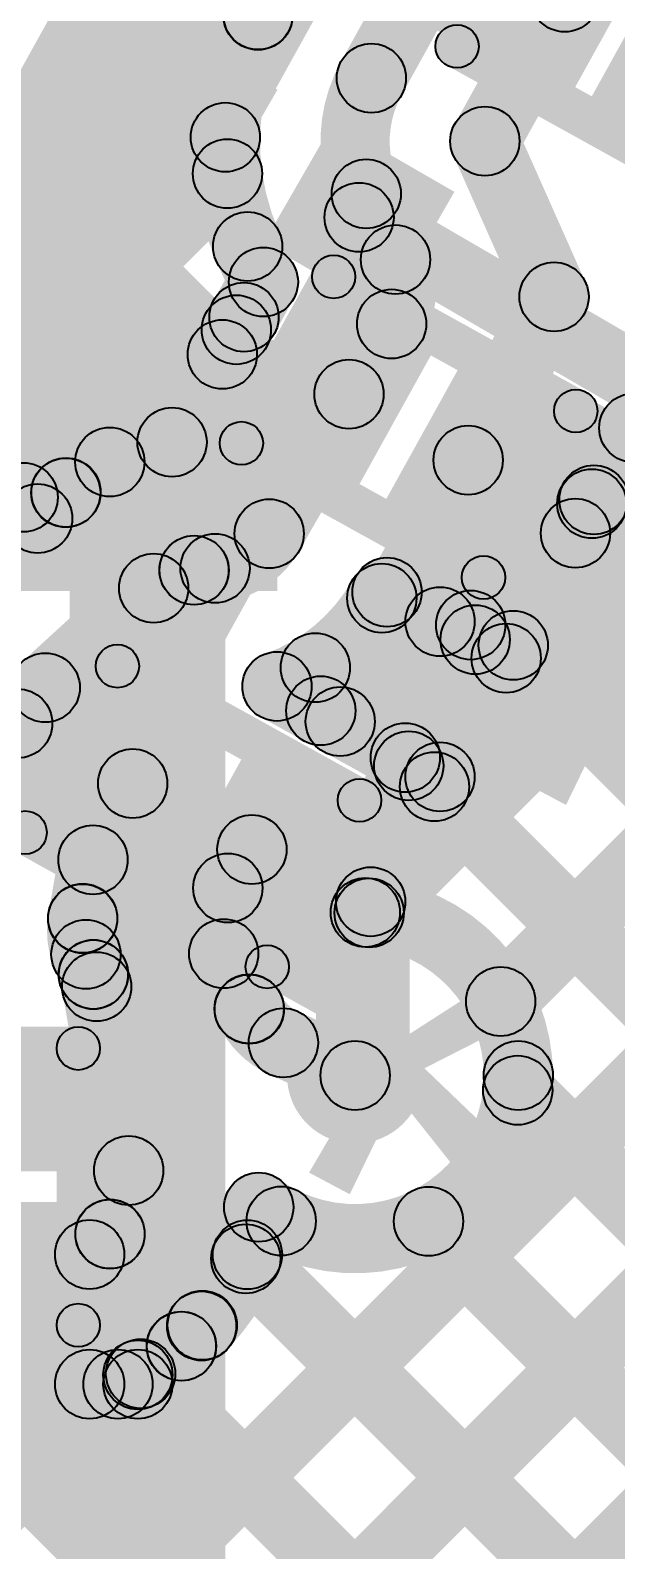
# Model space of a CAD drawing. Header units: millimetres. Extents: x 2.72 to 4.82, y 2.46 to 3.29.
# Drawn here: x 4.4555 to 4.5231, y 2.5882 to 2.7638 of the extents above; entities that cross this region are included whole.
import ezdxf

# ---------------------------------------------------------------- set-up
doc = ezdxf.new("R2010")
doc.units = ezdxf.units.MM
doc.header["$MEASUREMENT"] = 0
for name, color, linetype in [('BottomLayer', 5, 'Continuous'), ('BottomPaste', 16, 'Continuous'), ('BottomSolder', 6, 'Continuous'), ('TopLayer', 1, 'Continuous'), ('TopOverlay', 2, 'Continuous'), ('TopPaste', 8, 'Continuous'), ('TopSolder', 216, 'Continuous'), ('ViaHoleLayer', 16, 'Continuous')]:
    doc.layers.add(name, color=color, linetype=linetype)

# ---------------------------------------------------------------- blocks, each defined once
blk = doc.blocks.new('CAP_0201_B_5')
at = {"layer": 'BottomLayer'}
for points in [[(-0.01772, 0.00591), (-0.00591, 0.00591), (-0.00591, -0.00591), (-0.01772, -0.00591)], [(0.00591, 0.00591), (0.01772, 0.00591), (0.01772, -0.00591), (0.00591, -0.00591)]]:
    blk.add_hatch(color=5, dxfattribs=at).paths.add_polyline_path(points)
at = {"layer": 'BottomPaste'}
for points in [[(-0.01772, 0.00591), (-0.00591, 0.00591), (-0.00591, -0.00591), (-0.01772, -0.00591)], [(0.00591, 0.00591), (0.01772, 0.00591), (0.01772, -0.00591), (0.00591, -0.00591)]]:
    blk.add_hatch(color=16, dxfattribs=at).paths.add_polyline_path(points)
at = {"layer": 'BottomSolder'}
for points in [[(-0.01988, 0.00807), (-0.00374, 0.00807), (-0.00374, -0.00807), (-0.01988, -0.00807)], [(0.00374, 0.00807), (0.01988, 0.00807), (0.01988, -0.00807), (0.00374, -0.00807)]]:
    blk.add_hatch(color=6, dxfattribs=at).paths.add_polyline_path(points)
blk = doc.blocks.new('CAP_0201_B_6')
at = {"layer": 'BottomLayer'}
for points in [[(-0.01772, 0.00591), (-0.00591, 0.00591), (-0.00591, -0.00591), (-0.01772, -0.00591)], [(0.00591, 0.00591), (0.01772, 0.00591), (0.01772, -0.00591), (0.00591, -0.00591)]]:
    blk.add_hatch(color=5, dxfattribs=at).paths.add_polyline_path(points)
at = {"layer": 'BottomPaste'}
for points in [[(-0.01772, 0.00591), (-0.00591, 0.00591), (-0.00591, -0.00591), (-0.01772, -0.00591)], [(0.00591, 0.00591), (0.01772, 0.00591), (0.01772, -0.00591), (0.00591, -0.00591)]]:
    blk.add_hatch(color=16, dxfattribs=at).paths.add_polyline_path(points)
at = {"layer": 'BottomSolder'}
for points in [[(-0.01988, 0.00807), (-0.00374, 0.00807), (-0.00374, -0.00807), (-0.01988, -0.00807)], [(0.00374, 0.00807), (0.01988, 0.00807), (0.01988, -0.00807), (0.00374, -0.00807)]]:
    blk.add_hatch(color=6, dxfattribs=at).paths.add_polyline_path(points)
blk = doc.blocks.new('R__0402_B_41')
at = {"layer": 'BottomLayer'}
for points in [[(-0.0095, 0.0125), (-0.0095, -0.0125), (-0.0275, -0.0125), (-0.0275, 0.0125)], [(0.0275, 0.0125), (0.0275, -0.0125), (0.0095, -0.0125), (0.0095, 0.0125)]]:
    blk.add_hatch(color=5, dxfattribs=at).paths.add_polyline_path(points)
at = {"layer": 'BottomPaste'}
for points in [[(-0.0095, 0.0125), (-0.0095, -0.0125), (-0.0275, -0.0125), (-0.0275, 0.0125)], [(0.0275, 0.0125), (0.0275, -0.0125), (0.0095, -0.0125), (0.0095, 0.0125)]]:
    blk.add_hatch(color=16, dxfattribs=at).paths.add_polyline_path(points)
at = {"layer": 'BottomSolder'}
for points in [[(-0.0055, 0.0165), (-0.0055, -0.0165), (-0.0315, -0.0165), (-0.0315, 0.0165)], [(0.0315, 0.0165), (0.0315, -0.0165), (0.0055, -0.0165), (0.0055, 0.0165)]]:
    blk.add_hatch(color=6, dxfattribs=at).paths.add_polyline_path(points)
blk = doc.blocks.new('R__0402_B_42')
at = {"layer": 'BottomLayer'}
for points in [[(-0.0095, 0.0125), (-0.0095, -0.0125), (-0.0275, -0.0125), (-0.0275, 0.0125)], [(0.0275, 0.0125), (0.0275, -0.0125), (0.0095, -0.0125), (0.0095, 0.0125)]]:
    blk.add_hatch(color=5, dxfattribs=at).paths.add_polyline_path(points)
at = {"layer": 'BottomPaste'}
for points in [[(-0.0095, 0.0125), (-0.0095, -0.0125), (-0.0275, -0.0125), (-0.0275, 0.0125)], [(0.0275, 0.0125), (0.0275, -0.0125), (0.0095, -0.0125), (0.0095, 0.0125)]]:
    blk.add_hatch(color=16, dxfattribs=at).paths.add_polyline_path(points)
at = {"layer": 'BottomSolder'}
for points in [[(-0.0055, 0.0165), (-0.0055, -0.0165), (-0.0315, -0.0165), (-0.0315, 0.0165)], [(0.0315, 0.0165), (0.0315, -0.0165), (0.0055, -0.0165), (0.0055, 0.0165)]]:
    blk.add_hatch(color=6, dxfattribs=at).paths.add_polyline_path(points)
blk = doc.blocks.new('LED_0201_81')
at = {"layer": 'TopLayer'}
for points in [[(-0.01181, 0.00689), (-0.00394, 0.00689), (-0.00394, -0.00689), (-0.01181, -0.00689)], [(0.00394, 0.00689), (0.01181, 0.00689), (0.01181, -0.00689), (0.00394, -0.00689)]]:
    blk.add_hatch(color=1, dxfattribs=at).paths.add_polyline_path(points)
at = {"layer": 'TopOverlay'}
h = blk.add_hatch(color=2, dxfattribs=at)
edge = h.paths.add_edge_path()
edge.add_arc((-0.016, 0.011), 0.0025, 0, 360)
h = blk.add_hatch(color=2, dxfattribs=at)
edge = h.paths.add_edge_path()
edge.add_arc((-0.016, 0.011), 0.0025, 0, 360)
for points in [[(-0.016, 0.0085), (-0.016, 0.0135), (0.016, 0.0135), (0.016, 0.0085)], [(0.016, -0.013), (0.029, -0.013), (0.029, 0.013), (0.016, 0.013)], [(-0.0135, -0.011), (-0.0185, -0.011), (-0.0185, 0.011), (-0.0135, 0.011)], [(0.013, -0.011), (0.017, -0.011), (0.017, 0.011), (0.013, 0.011)], [(-0.016, -0.0135), (-0.016, -0.0085), (0.016, -0.0085), (0.016, -0.0135)]]:
    blk.add_hatch(color=2, dxfattribs=at).paths.add_polyline_path(points)
h = blk.add_hatch(color=2, dxfattribs=at)
edge = h.paths.add_edge_path()
edge.add_arc((0.016, 0.011), 0.0025, 0, 360)
h = blk.add_hatch(color=2, dxfattribs=at)
edge = h.paths.add_edge_path()
edge.add_arc((-0.016, -0.011), 0.0025, 0, 360)
h = blk.add_hatch(color=2, dxfattribs=at)
edge = h.paths.add_edge_path()
edge.add_arc((-0.016, -0.011), 0.0025, 0, 360)
h = blk.add_hatch(color=2, dxfattribs=at)
edge = h.paths.add_edge_path()
edge.add_arc((0.016, -0.011), 0.0025, 0, 360)
at = {"layer": 'TopPaste'}
for points in [[(-0.01181, 0.00689), (-0.00394, 0.00689), (-0.00394, -0.00689), (-0.01181, -0.00689)], [(0.00394, 0.00689), (0.01181, 0.00689), (0.01181, -0.00689), (0.00394, -0.00689)]]:
    blk.add_hatch(color=8, dxfattribs=at).paths.add_polyline_path(points)
at = {"layer": 'TopSolder'}
for points in [[(-0.01398, 0.00906), (-0.00177, 0.00906), (-0.00177, -0.00906), (-0.01398, -0.00906)], [(0.00177, 0.00906), (0.01398, 0.00906), (0.01398, -0.00906), (0.00177, -0.00906)]]:
    blk.add_hatch(color=216, dxfattribs=at).paths.add_polyline_path(points)
at = {"layer": 'TopOverlay'}
for centre in [(-0.016, 0.011), (-0.016, 0.011), (0.016, 0.011), (-0.016, -0.011), (-0.016, -0.011), (0.016, -0.011)]:
    blk.add_circle(centre, 0.0025, dxfattribs=at)
blk = doc.blocks.new('LED_0201_82')
at = {"layer": 'TopLayer'}
for points in [[(-0.01181, 0.00689), (-0.00394, 0.00689), (-0.00394, -0.00689), (-0.01181, -0.00689)], [(0.00394, 0.00689), (0.01181, 0.00689), (0.01181, -0.00689), (0.00394, -0.00689)]]:
    blk.add_hatch(color=1, dxfattribs=at).paths.add_polyline_path(points)
at = {"layer": 'TopOverlay'}
h = blk.add_hatch(color=2, dxfattribs=at)
edge = h.paths.add_edge_path()
edge.add_arc((-0.016, 0.011), 0.0025, 0, 360)
h = blk.add_hatch(color=2, dxfattribs=at)
edge = h.paths.add_edge_path()
edge.add_arc((-0.016, 0.011), 0.0025, 0, 360)
for points in [[(-0.016, 0.0085), (-0.016, 0.0135), (0.016, 0.0135), (0.016, 0.0085)], [(0.016, -0.013), (0.029, -0.013), (0.029, 0.013), (0.016, 0.013)], [(-0.0135, -0.011), (-0.0185, -0.011), (-0.0185, 0.011), (-0.0135, 0.011)], [(0.013, -0.011), (0.017, -0.011), (0.017, 0.011), (0.013, 0.011)], [(-0.016, -0.0135), (-0.016, -0.0085), (0.016, -0.0085), (0.016, -0.0135)]]:
    blk.add_hatch(color=2, dxfattribs=at).paths.add_polyline_path(points)
h = blk.add_hatch(color=2, dxfattribs=at)
edge = h.paths.add_edge_path()
edge.add_arc((0.016, 0.011), 0.0025, 0, 360)
h = blk.add_hatch(color=2, dxfattribs=at)
edge = h.paths.add_edge_path()
edge.add_arc((-0.016, -0.011), 0.0025, 0, 360)
h = blk.add_hatch(color=2, dxfattribs=at)
edge = h.paths.add_edge_path()
edge.add_arc((-0.016, -0.011), 0.0025, 0, 360)
h = blk.add_hatch(color=2, dxfattribs=at)
edge = h.paths.add_edge_path()
edge.add_arc((0.016, -0.011), 0.0025, 0, 360)
at = {"layer": 'TopPaste'}
for points in [[(-0.01181, 0.00689), (-0.00394, 0.00689), (-0.00394, -0.00689), (-0.01181, -0.00689)], [(0.00394, 0.00689), (0.01181, 0.00689), (0.01181, -0.00689), (0.00394, -0.00689)]]:
    blk.add_hatch(color=8, dxfattribs=at).paths.add_polyline_path(points)
at = {"layer": 'TopSolder'}
for points in [[(-0.01398, 0.00906), (-0.00177, 0.00906), (-0.00177, -0.00906), (-0.01398, -0.00906)], [(0.00177, 0.00906), (0.01398, 0.00906), (0.01398, -0.00906), (0.00177, -0.00906)]]:
    blk.add_hatch(color=216, dxfattribs=at).paths.add_polyline_path(points)
at = {"layer": 'TopOverlay'}
for centre in [(-0.016, 0.011), (-0.016, 0.011), (0.016, 0.011), (-0.016, -0.011), (-0.016, -0.011), (0.016, -0.011)]:
    blk.add_circle(centre, 0.0025, dxfattribs=at)
blk = doc.blocks.new('LED_0201_83')
at = {"layer": 'TopLayer'}
for points in [[(-0.01181, 0.00689), (-0.00394, 0.00689), (-0.00394, -0.00689), (-0.01181, -0.00689)], [(0.00394, 0.00689), (0.01181, 0.00689), (0.01181, -0.00689), (0.00394, -0.00689)]]:
    blk.add_hatch(color=1, dxfattribs=at).paths.add_polyline_path(points)
at = {"layer": 'TopOverlay'}
h = blk.add_hatch(color=2, dxfattribs=at)
edge = h.paths.add_edge_path()
edge.add_arc((-0.016, 0.011), 0.0025, 0, 360)
h = blk.add_hatch(color=2, dxfattribs=at)
edge = h.paths.add_edge_path()
edge.add_arc((-0.016, 0.011), 0.0025, 0, 360)
for points in [[(-0.016, 0.0085), (-0.016, 0.0135), (0.016, 0.0135), (0.016, 0.0085)], [(0.016, -0.013), (0.029, -0.013), (0.029, 0.013), (0.016, 0.013)], [(-0.0135, -0.011), (-0.0185, -0.011), (-0.0185, 0.011), (-0.0135, 0.011)], [(0.013, -0.011), (0.017, -0.011), (0.017, 0.011), (0.013, 0.011)], [(-0.016, -0.0135), (-0.016, -0.0085), (0.016, -0.0085), (0.016, -0.0135)]]:
    blk.add_hatch(color=2, dxfattribs=at).paths.add_polyline_path(points)
h = blk.add_hatch(color=2, dxfattribs=at)
edge = h.paths.add_edge_path()
edge.add_arc((0.016, 0.011), 0.0025, 0, 360)
h = blk.add_hatch(color=2, dxfattribs=at)
edge = h.paths.add_edge_path()
edge.add_arc((-0.016, -0.011), 0.0025, 0, 360)
h = blk.add_hatch(color=2, dxfattribs=at)
edge = h.paths.add_edge_path()
edge.add_arc((-0.016, -0.011), 0.0025, 0, 360)
h = blk.add_hatch(color=2, dxfattribs=at)
edge = h.paths.add_edge_path()
edge.add_arc((0.016, -0.011), 0.0025, 0, 360)
at = {"layer": 'TopPaste'}
for points in [[(-0.01181, 0.00689), (-0.00394, 0.00689), (-0.00394, -0.00689), (-0.01181, -0.00689)], [(0.00394, 0.00689), (0.01181, 0.00689), (0.01181, -0.00689), (0.00394, -0.00689)]]:
    blk.add_hatch(color=8, dxfattribs=at).paths.add_polyline_path(points)
at = {"layer": 'TopSolder'}
for points in [[(-0.01398, 0.00906), (-0.00177, 0.00906), (-0.00177, -0.00906), (-0.01398, -0.00906)], [(0.00177, 0.00906), (0.01398, 0.00906), (0.01398, -0.00906), (0.00177, -0.00906)]]:
    blk.add_hatch(color=216, dxfattribs=at).paths.add_polyline_path(points)
at = {"layer": 'TopOverlay'}
for centre in [(-0.016, 0.011), (-0.016, 0.011), (0.016, 0.011), (-0.016, -0.011), (-0.016, -0.011), (0.016, -0.011)]:
    blk.add_circle(centre, 0.0025, dxfattribs=at)
blk = doc.blocks.new('LED_0201_84')
at = {"layer": 'TopLayer'}
for points in [[(-0.01181, 0.00689), (-0.00394, 0.00689), (-0.00394, -0.00689), (-0.01181, -0.00689)], [(0.00394, 0.00689), (0.01181, 0.00689), (0.01181, -0.00689), (0.00394, -0.00689)]]:
    blk.add_hatch(color=1, dxfattribs=at).paths.add_polyline_path(points)
at = {"layer": 'TopOverlay'}
h = blk.add_hatch(color=2, dxfattribs=at)
edge = h.paths.add_edge_path()
edge.add_arc((-0.016, 0.011), 0.0025, 0, 360)
h = blk.add_hatch(color=2, dxfattribs=at)
edge = h.paths.add_edge_path()
edge.add_arc((-0.016, 0.011), 0.0025, 0, 360)
for points in [[(0.016, 0.0135), (0.016, 0.0085), (-0.016, 0.0085), (-0.016, 0.0135)], [(0.016, -0.013), (0.029, -0.013), (0.029, 0.013), (0.016, 0.013)], [(-0.0135, -0.011), (-0.0185, -0.011), (-0.0185, 0.011), (-0.0135, 0.011)], [(0.013, -0.011), (0.017, -0.011), (0.017, 0.011), (0.013, 0.011)], [(0.016, -0.0085), (0.016, -0.0135), (-0.016, -0.0135), (-0.016, -0.0085)]]:
    blk.add_hatch(color=2, dxfattribs=at).paths.add_polyline_path(points)
h = blk.add_hatch(color=2, dxfattribs=at)
edge = h.paths.add_edge_path()
edge.add_arc((0.016, 0.011), 0.0025, 0, 360)
h = blk.add_hatch(color=2, dxfattribs=at)
edge = h.paths.add_edge_path()
edge.add_arc((-0.016, -0.011), 0.0025, 0, 360)
h = blk.add_hatch(color=2, dxfattribs=at)
edge = h.paths.add_edge_path()
edge.add_arc((-0.016, -0.011), 0.0025, 0, 360)
h = blk.add_hatch(color=2, dxfattribs=at)
edge = h.paths.add_edge_path()
edge.add_arc((0.016, -0.011), 0.0025, 0, 360)
at = {"layer": 'TopPaste'}
for points in [[(-0.01181, 0.00689), (-0.00394, 0.00689), (-0.00394, -0.00689), (-0.01181, -0.00689)], [(0.00394, 0.00689), (0.01181, 0.00689), (0.01181, -0.00689), (0.00394, -0.00689)]]:
    blk.add_hatch(color=8, dxfattribs=at).paths.add_polyline_path(points)
at = {"layer": 'TopSolder'}
for points in [[(-0.01398, 0.00906), (-0.00177, 0.00906), (-0.00177, -0.00906), (-0.01398, -0.00906)], [(0.00177, 0.00906), (0.01398, 0.00906), (0.01398, -0.00906), (0.00177, -0.00906)]]:
    blk.add_hatch(color=216, dxfattribs=at).paths.add_polyline_path(points)
at = {"layer": 'TopOverlay'}
for centre in [(-0.016, 0.011), (-0.016, 0.011), (0.016, 0.011), (-0.016, -0.011), (-0.016, -0.011), (0.016, -0.011)]:
    blk.add_circle(centre, 0.0025, dxfattribs=at)

msp = doc.modelspace()

# ---------------------------------------------------------------- hatches: boundary and pattern name
at = {"layer": 'BottomLayer'}
for points in [[(4.44375, 2.70521), (4.46723, 2.71823), (4.15566, 3.28032), (4.13217, 3.2673)], [(4.72565, 3.19332), (4.70217, 3.20634), (4.42816, 2.71201), (4.45164, 2.69899)], [(4.48382, 2.77414), (4.51357, 2.75765), (4.52872, 2.78497), (4.49896, 2.80146)], [(4.49145, 2.73873), (4.49547, 2.74565), (4.5384, 2.72069), (4.53438, 2.71377)], [(4.418, 2.69899), (4.484, 2.69899), (4.484, 2.728), (4.418, 2.728)], [(4.46, 2.465), (4.478, 2.465), (4.478, 2.705), (4.46, 2.705)], [(4.50254, 2.69388), (4.51018, 2.69625), (4.5107, 2.69457), (4.50306, 2.6922)], [(4.50273, 2.67693), (4.49566, 2.68065), (4.50334, 2.69525), (4.51042, 2.69152)], [(4.48967, 2.64078), (4.49633, 2.64522), (4.49633, 2.64522), (4.48967, 2.64078)]]:
    msp.add_hatch(color=5, dxfattribs=at).paths.add_polyline_path(points)
h = msp.add_hatch(color=5, dxfattribs=at)
edge = h.paths.add_edge_path()
edge.add_arc((4.49346, 2.74219), 0.004, 0, 360)
h = msp.add_hatch(color=5, dxfattribs=at)
edge = h.paths.add_edge_path()
edge.add_arc((4.50636, 2.69506), 0.004, 0, 360)
h = msp.add_hatch(color=5, dxfattribs=at)
edge = h.paths.add_edge_path()
edge.add_arc((4.50688, 2.69338), 0.004, 0, 360)
h = msp.add_hatch(color=5, dxfattribs=at)
edge = h.paths.add_edge_path()
edge.add_arc((4.50688, 2.69338), 0.004, 0, 360)
h = msp.add_hatch(color=5, dxfattribs=at)
edge = h.paths.add_edge_path()
edge.add_arc((4.4992, 2.67879), 0.004, 0, 360)
h = msp.add_hatch(color=5, dxfattribs=at)
edge = h.paths.add_edge_path()
edge.add_arc((4.4992, 2.67879), 0.004, 0, 360)
h = msp.add_hatch(color=5, dxfattribs=at)
edge = h.paths.add_edge_path()
edge.add_arc((4.493, 2.643), 0.00787, 0, 360)
h = msp.add_hatch(color=5, dxfattribs=at)
edge = h.paths.add_edge_path()
edge.add_arc((4.493, 2.643), 0.004, 0, 360)
h = msp.add_hatch(color=5, dxfattribs=at)
edge = h.paths.add_edge_path()
edge.add_arc((4.493, 2.643), 0.004, 0, 360)
h = msp.add_hatch(color=5, dxfattribs=at)
edge = h.paths.add_edge_path()
edge.add_arc((4.493, 2.643), 0.004, 0, 360)
at = {"layer": 'TopLayer'}
for points in [[(4.49745, 2.65898), (4.49179, 2.66463), (4.7153, 2.88814), (4.72096, 2.88249)], [(4.35999, 2.86381), (4.36565, 2.86946), (4.48083, 2.75428), (4.47517, 2.74862)], [(4.51265, 2.64872), (4.507, 2.65438), (4.71527, 2.86265), (4.72093, 2.857)], [(4.44814, 2.55876), (4.44249, 2.56442), (4.71524, 2.83716), (4.72089, 2.83151)], [(4.375, 2.82334), (4.38066, 2.829), (4.48047, 2.72918), (4.47482, 2.72353)], [(4.43037, 2.71917), (4.42471, 2.72483), (4.52875, 2.82887), (4.53441, 2.82321)], [(4.47359, 2.55875), (4.46793, 2.5644), (4.7152, 2.81167), (4.72086, 2.80602)], [(4.49903, 2.55874), (4.49338, 2.56439), (4.71517, 2.78619), (4.72083, 2.78053)], [(4.48528, 2.76364), (4.47828, 2.76752), (4.48748, 2.7841), (4.49447, 2.78022)], [(4.49838, 2.75634), (4.49138, 2.76022), (4.50061, 2.77685), (4.50761, 2.77297)], [(4.5115, 2.74906), (4.5045, 2.75294), (4.51373, 2.76957), (4.52072, 2.76569)], [(4.41812, 2.75477), (4.42378, 2.76043), (4.46747, 2.71673), (4.46181, 2.71108)], [(4.50434, 2.74938), (4.51166, 2.75262), (4.51966, 2.73462), (4.51234, 2.73138)], [(4.45, 2.71335), (4.44434, 2.719), (4.47541, 2.75007), (4.48106, 2.74441)], [(4.49064, 2.74328), (4.49795, 2.74653), (4.50133, 2.73893), (4.49402, 2.73568)], [(4.47693, 2.73719), (4.48424, 2.74044), (4.48606, 2.73635), (4.47875, 2.7331)], [(4.48365, 2.72872), (4.47665, 2.7326), (4.47891, 2.73666), (4.4859, 2.73278)], [(4.50961, 2.71226), (4.50253, 2.71598), (4.51246, 2.73486), (4.51954, 2.73114)], [(4.47531, 2.71421), (4.46837, 2.71818), (4.4758, 2.73118), (4.48274, 2.72721)], [(4.49571, 2.71968), (4.48887, 2.72383), (4.4938, 2.73194), (4.50064, 2.7278)], [(4.48654, 2.70363), (4.4796, 2.7076), (4.48882, 2.72374), (4.49577, 2.71977)], [(4.52411, 2.70761), (4.51711, 2.71148), (4.52431, 2.72446), (4.5313, 2.72059)], [(4.52804, 2.71502), (4.52239, 2.72068), (4.52668, 2.72497), (4.53234, 2.71932)], [(4.459, 2.70443), (4.45359, 2.71032), (4.45684, 2.71331), (4.46225, 2.70741)], [(4.51754, 2.70626), (4.5232, 2.71192), (4.66926, 2.56586), (4.6636, 2.5602)], [(4.51396, 2.68929), (4.50696, 2.69317), (4.51497, 2.70762), (4.52196, 2.70374)], [(4.47478, 2.69742), (4.47398, 2.70538), (4.474, 2.70538), (4.47479, 2.69742)], [(4.47476, 2.69742), (4.47403, 2.70538), (4.47645, 2.7056), (4.47717, 2.69764)], [(4.45988, 2.68488), (4.45447, 2.69078), (4.46701, 2.70227), (4.47241, 2.69638)], [(4.49475, 2.69537), (4.49862, 2.70236), (4.5124, 2.69473), (4.50852, 2.68773)], [(4.49411, 2.68109), (4.48845, 2.68674), (4.5, 2.69829), (4.50565, 2.69263)], [(4.50845, 2.68989), (4.51411, 2.69555), (4.64533, 2.56433), (4.63967, 2.55867)], [(4.48557, 2.68731), (4.49123, 2.69297), (4.50163, 2.68257), (4.49597, 2.67692)], [(4.48203, 2.68447), (4.4859, 2.69147), (4.49097, 2.68866), (4.48709, 2.68166)], [(4.48203, 2.68447), (4.4859, 2.69147), (4.49097, 2.68866), (4.48709, 2.68166)], [(4.48709, 2.68166), (4.49097, 2.68866), (4.50474, 2.68102), (4.50087, 2.67403)], [(4.45418, 2.67539), (4.44709, 2.67909), (4.45044, 2.68553), (4.45754, 2.68184)], [(4.49597, 2.67692), (4.50163, 2.68257), (4.505, 2.6792), (4.49934, 2.67355)], [(4.46624, 2.66608), (4.45915, 2.66978), (4.46375, 2.6786), (4.47084, 2.67491)], [(4.4983, 2.66114), (4.4913, 2.66502), (4.49931, 2.67946), (4.5063, 2.67559)], [(4.49934, 2.67355), (4.505, 2.6792), (4.61986, 2.56434), (4.6142, 2.55868)], [(4.48168, 2.66255), (4.47489, 2.66678), (4.47767, 2.67124), (4.48446, 2.667)], [(4.46545, 2.66047), (4.45757, 2.66185), (4.45876, 2.66862), (4.46664, 2.66724)], [(4.46544, 2.66044), (4.45756, 2.66182), (4.45757, 2.66185), (4.46545, 2.66046)], [(4.47418, 2.6554), (4.48144, 2.65875), (4.48439, 2.65238), (4.47712, 2.64902)], [(4.45813, 2.65562), (4.46563, 2.65839), (4.46649, 2.65607), (4.45899, 2.65329)], [(4.45897, 2.65333), (4.46651, 2.65603), (4.46651, 2.65601), (4.45898, 2.65332)], [(4.45918, 2.65257), (4.46706, 2.65394), (4.47076, 2.6327), (4.46288, 2.63133)], [(4.47712, 2.64903), (4.48439, 2.65237), (4.48441, 2.65233), (4.47713, 2.649)], [(4.48305, 2.64313), (4.48636, 2.65041), (4.49466, 2.64664), (4.49134, 2.63936)], [(4.50897, 2.63846), (4.51463, 2.64412), (4.59439, 2.56435), (4.58874, 2.55869)], [(4.4629, 2.63123), (4.47074, 2.6328), (4.47074, 2.6328), (4.4629, 2.63123)], [(4.48338, 2.61945), (4.47772, 2.6251), (4.48162, 2.629), (4.48728, 2.62335)], [(4.49866, 2.62331), (4.50432, 2.62897), (4.56893, 2.56436), (4.56327, 2.55871)], [(4.46514, 2.61949), (4.45949, 2.62514), (4.46183, 2.62749), (4.46749, 2.62183)], [(4.4675, 2.62184), (4.46182, 2.62748), (4.46183, 2.62749), (4.46751, 2.62185)], [(4.45006, 2.61831), (4.45006, 2.62631), (4.46231, 2.62631), (4.46231, 2.61831)], [(4.47754, 2.61898), (4.4832, 2.62464), (4.54346, 2.56437), (4.5378, 2.55872)], [(4.47575, 2.60889), (4.4701, 2.61454), (4.47243, 2.61687), (4.47809, 2.61122)], [(4.46537, 2.60569), (4.47103, 2.61135), (4.51799, 2.56438), (4.51234, 2.55873)], [(4.4227, 2.55877), (4.41704, 2.56443), (4.46276, 2.61014), (4.46842, 2.60449)], [(4.44112, 2.60449), (4.44678, 2.61014), (4.49253, 2.5644), (4.48687, 2.55874)], [(4.45137, 2.60331), (4.45137, 2.61131), (4.46231, 2.61131), (4.46231, 2.60331)], [(4.45137, 2.60331), (4.45137, 2.61131), (4.46231, 2.61131), (4.46231, 2.60331)], [(4.46231, 2.60331), (4.46231, 2.61131), (4.46789, 2.61131), (4.46789, 2.60331)]]:
    msp.add_hatch(color=1, dxfattribs=at).paths.add_polyline_path(points)
h = msp.add_hatch(color=1, dxfattribs=at)
edge = h.paths.add_edge_path()
edge.add_arc((4.51723, 2.76763), 0.004, 0, 360)
h = msp.add_hatch(color=1, dxfattribs=at)
edge = h.paths.add_edge_path()
edge.add_arc((4.48177, 2.76555), 0.004, 0, 360)
h = msp.add_hatch(color=1, dxfattribs=at)
edge = h.paths.add_edge_path()
edge.add_arc((4.48178, 2.76558), 0.004, 0, 360)
h = msp.add_hatch(color=1, dxfattribs=at)
edge = h.paths.add_edge_path()
edge.add_arc((4.49488, 2.75828), 0.004, 0, 360)
h = msp.add_hatch(color=1, dxfattribs=at)
edge = h.paths.add_edge_path()
edge.add_arc((4.49488, 2.75828), 0.004, 0, 360)
h = msp.add_hatch(color=1, dxfattribs=at)
edge = h.paths.add_edge_path()
edge.add_arc((4.478, 2.75145), 0.004, 0, 360)
h = msp.add_hatch(color=1, dxfattribs=at)
edge = h.paths.add_edge_path()
edge.add_arc((4.508, 2.751), 0.004, 0, 360)
h = msp.add_hatch(color=1, dxfattribs=at)
edge = h.paths.add_edge_path()
edge.add_arc((4.508, 2.751), 0.004, 0, 360)
h = msp.add_hatch(color=1, dxfattribs=at)
edge = h.paths.add_edge_path()
edge.add_arc((4.47824, 2.74724), 0.004, 0, 360)
h = msp.add_hatch(color=1, dxfattribs=at)
edge = h.paths.add_edge_path()
edge.add_arc((4.49429, 2.74491), 0.004, 0, 360)
h = msp.add_hatch(color=1, dxfattribs=at)
edge = h.paths.add_edge_path()
edge.add_arc((4.49429, 2.74491), 0.004, 0, 360)
h = msp.add_hatch(color=1, dxfattribs=at)
edge = h.paths.add_edge_path()
edge.add_arc((4.48058, 2.73882), 0.004, 0, 360)
h = msp.add_hatch(color=1, dxfattribs=at)
edge = h.paths.add_edge_path()
edge.add_arc((4.48058, 2.73882), 0.004, 0, 360)
h = msp.add_hatch(color=1, dxfattribs=at)
edge = h.paths.add_edge_path()
edge.add_arc((4.49767, 2.73731), 0.004, 0, 360)
h = msp.add_hatch(color=1, dxfattribs=at)
edge = h.paths.add_edge_path()
edge.add_arc((4.49767, 2.73731), 0.004, 0, 360)
h = msp.add_hatch(color=1, dxfattribs=at)
edge = h.paths.add_edge_path()
edge.add_arc((4.4824, 2.73472), 0.004, 0, 360)
h = msp.add_hatch(color=1, dxfattribs=at)
edge = h.paths.add_edge_path()
edge.add_arc((4.4824, 2.73472), 0.004, 0, 360)
h = msp.add_hatch(color=1, dxfattribs=at)
edge = h.paths.add_edge_path()
edge.add_arc((4.516, 2.733), 0.004, 0, 360)
h = msp.add_hatch(color=1, dxfattribs=at)
edge = h.paths.add_edge_path()
edge.add_arc((4.516, 2.733), 0.004, 0, 360)
h = msp.add_hatch(color=1, dxfattribs=at)
edge = h.paths.add_edge_path()
edge.add_arc((4.48015, 2.73066), 0.004, 0, 360)
h = msp.add_hatch(color=1, dxfattribs=at)
edge = h.paths.add_edge_path()
edge.add_arc((4.47927, 2.7292), 0.004, 0, 360)
h = msp.add_hatch(color=1, dxfattribs=at)
edge = h.paths.add_edge_path()
edge.add_arc((4.49722, 2.72987), 0.004, 0, 360)
h = msp.add_hatch(color=1, dxfattribs=at)
edge = h.paths.add_edge_path()
edge.add_arc((4.49722, 2.72987), 0.004, 0, 360)
h = msp.add_hatch(color=1, dxfattribs=at)
edge = h.paths.add_edge_path()
edge.add_arc((4.47765, 2.72635), 0.004, 0, 360)
h = msp.add_hatch(color=1, dxfattribs=at)
edge = h.paths.add_edge_path()
edge.add_arc((4.49229, 2.72175), 0.004, 0, 360)
h = msp.add_hatch(color=1, dxfattribs=at)
edge = h.paths.add_edge_path()
edge.add_arc((4.49229, 2.72175), 0.004, 0, 360)
h = msp.add_hatch(color=1, dxfattribs=at)
edge = h.paths.add_edge_path()
edge.add_arc((4.52522, 2.71785), 0.004, 0, 360)
h = msp.add_hatch(color=1, dxfattribs=at)
edge = h.paths.add_edge_path()
edge.add_arc((4.47184, 2.7162), 0.004, 0, 360)
h = msp.add_hatch(color=1, dxfattribs=at)
edge = h.paths.add_edge_path()
edge.add_arc((4.47184, 2.7162), 0.004, 0, 360)
h = msp.add_hatch(color=1, dxfattribs=at)
edge = h.paths.add_edge_path()
edge.add_arc((4.46464, 2.71391), 0.004, 0, 360)
h = msp.add_hatch(color=1, dxfattribs=at)
edge = h.paths.add_edge_path()
edge.add_arc((4.50607, 2.71412), 0.004, 0, 360)
h = msp.add_hatch(color=1, dxfattribs=at)
edge = h.paths.add_edge_path()
edge.add_arc((4.45463, 2.70983), 0.004, 0, 360)
h = msp.add_hatch(color=1, dxfattribs=at)
edge = h.paths.add_edge_path()
edge.add_arc((4.45955, 2.71036), 0.004, 0, 360)
h = msp.add_hatch(color=1, dxfattribs=at)
edge = h.paths.add_edge_path()
edge.add_arc((4.45958, 2.71039), 0.004, 0, 360)
h = msp.add_hatch(color=1, dxfattribs=at)
edge = h.paths.add_edge_path()
edge.add_arc((4.52061, 2.70954), 0.004, 0, 360)
h = msp.add_hatch(color=1, dxfattribs=at)
edge = h.paths.add_edge_path()
edge.add_arc((4.52037, 2.70909), 0.004, 0, 360)
h = msp.add_hatch(color=1, dxfattribs=at)
edge = h.paths.add_edge_path()
edge.add_arc((4.4563, 2.70738), 0.004, 0, 360)
h = msp.add_hatch(color=1, dxfattribs=at)
edge = h.paths.add_edge_path()
edge.add_arc((4.51847, 2.70568), 0.004, 0, 360)
h = msp.add_hatch(color=1, dxfattribs=at)
edge = h.paths.add_edge_path()
edge.add_arc((4.48307, 2.70562), 0.004, 0, 360)
h = msp.add_hatch(color=1, dxfattribs=at)
edge = h.paths.add_edge_path()
edge.add_arc((4.48307, 2.70562), 0.004, 0, 360)
h = msp.add_hatch(color=1, dxfattribs=at)
edge = h.paths.add_edge_path()
edge.add_arc((4.47438, 2.7014), 0.004, 0, 360)
h = msp.add_hatch(color=1, dxfattribs=at)
edge = h.paths.add_edge_path()
edge.add_arc((4.47438, 2.7014), 0.004, 0, 360)
h = msp.add_hatch(color=1, dxfattribs=at)
edge = h.paths.add_edge_path()
edge.add_arc((4.47439, 2.7014), 0.004, 0, 360)
h = msp.add_hatch(color=1, dxfattribs=at)
edge = h.paths.add_edge_path()
edge.add_arc((4.47439, 2.7014), 0.004, 0, 360)
h = msp.add_hatch(color=1, dxfattribs=at)
edge = h.paths.add_edge_path()
edge.add_arc((4.47681, 2.70162), 0.004, 0, 360)
h = msp.add_hatch(color=1, dxfattribs=at)
edge = h.paths.add_edge_path()
edge.add_arc((4.47681, 2.70162), 0.004, 0, 360)
h = msp.add_hatch(color=1, dxfattribs=at)
edge = h.paths.add_edge_path()
edge.add_arc((4.46971, 2.69933), 0.004, 0, 360)
h = msp.add_hatch(color=1, dxfattribs=at)
edge = h.paths.add_edge_path()
edge.add_arc((4.46971, 2.69933), 0.004, 0, 360)
h = msp.add_hatch(color=1, dxfattribs=at)
edge = h.paths.add_edge_path()
edge.add_arc((4.49669, 2.69887), 0.004, 0, 360)
h = msp.add_hatch(color=1, dxfattribs=at)
edge = h.paths.add_edge_path()
edge.add_arc((4.49609, 2.69817), 0.004, 0, 360)
h = msp.add_hatch(color=1, dxfattribs=at)
edge = h.paths.add_edge_path()
edge.add_arc((4.50282, 2.69546), 0.004, 0, 360)
h = msp.add_hatch(color=1, dxfattribs=at)
edge = h.paths.add_edge_path()
edge.add_arc((4.51128, 2.69272), 0.004, 0, 360)
h = msp.add_hatch(color=1, dxfattribs=at)
edge = h.paths.add_edge_path()
edge.add_arc((4.4884, 2.69014), 0.004, 0, 360)
h = msp.add_hatch(color=1, dxfattribs=at)
edge = h.paths.add_edge_path()
edge.add_arc((4.51046, 2.69123), 0.004, 0, 360)
h = msp.add_hatch(color=1, dxfattribs=at)
edge = h.paths.add_edge_path()
edge.add_arc((4.51046, 2.69123), 0.004, 0, 360)
h = msp.add_hatch(color=1, dxfattribs=at)
edge = h.paths.add_edge_path()
edge.add_arc((4.45718, 2.68783), 0.004, 0, 360)
h = msp.add_hatch(color=1, dxfattribs=at)
edge = h.paths.add_edge_path()
edge.add_arc((4.45718, 2.68783), 0.004, 0, 360)
h = msp.add_hatch(color=1, dxfattribs=at)
edge = h.paths.add_edge_path()
edge.add_arc((4.48397, 2.68797), 0.004, 0, 360)
h = msp.add_hatch(color=1, dxfattribs=at)
edge = h.paths.add_edge_path()
edge.add_arc((4.48397, 2.68797), 0.004, 0, 360)
h = msp.add_hatch(color=1, dxfattribs=at)
edge = h.paths.add_edge_path()
edge.add_arc((4.48397, 2.68797), 0.004, 0, 360)
h = msp.add_hatch(color=1, dxfattribs=at)
edge = h.paths.add_edge_path()
edge.add_arc((4.48903, 2.68516), 0.004, 0, 360)
h = msp.add_hatch(color=1, dxfattribs=at)
edge = h.paths.add_edge_path()
edge.add_arc((4.48903, 2.68516), 0.004, 0, 360)
h = msp.add_hatch(color=1, dxfattribs=at)
edge = h.paths.add_edge_path()
edge.add_arc((4.48903, 2.68516), 0.004, 0, 360)
h = msp.add_hatch(color=1, dxfattribs=at)
edge = h.paths.add_edge_path()
edge.add_arc((4.45399, 2.68369), 0.004, 0, 360)
h = msp.add_hatch(color=1, dxfattribs=at)
edge = h.paths.add_edge_path()
edge.add_arc((4.45399, 2.68369), 0.004, 0, 360)
h = msp.add_hatch(color=1, dxfattribs=at)
edge = h.paths.add_edge_path()
edge.add_arc((4.49128, 2.68391), 0.004, 0, 360)
h = msp.add_hatch(color=1, dxfattribs=at)
edge = h.paths.add_edge_path()
edge.add_arc((4.4988, 2.67974), 0.004, 0, 360)
h = msp.add_hatch(color=1, dxfattribs=at)
edge = h.paths.add_edge_path()
edge.add_arc((4.4988, 2.67974), 0.004, 0, 360)
h = msp.add_hatch(color=1, dxfattribs=at)
edge = h.paths.add_edge_path()
edge.add_arc((4.46729, 2.67675), 0.004, 0, 360)
h = msp.add_hatch(color=1, dxfattribs=at)
edge = h.paths.add_edge_path()
edge.add_arc((4.50217, 2.67638), 0.004, 0, 360)
h = msp.add_hatch(color=1, dxfattribs=at)
edge = h.paths.add_edge_path()
edge.add_arc((4.50217, 2.67638), 0.004, 0, 360)
h = msp.add_hatch(color=1, dxfattribs=at)
edge = h.paths.add_edge_path()
edge.add_arc((4.50281, 2.67752), 0.004, 0, 360)
h = msp.add_hatch(color=1, dxfattribs=at)
edge = h.paths.add_edge_path()
edge.add_arc((4.50281, 2.67752), 0.004, 0, 360)
h = msp.add_hatch(color=1, dxfattribs=at)
edge = h.paths.add_edge_path()
edge.add_arc((4.48107, 2.66912), 0.004, 0, 360)
h = msp.add_hatch(color=1, dxfattribs=at)
edge = h.paths.add_edge_path()
edge.add_arc((4.4627, 2.66793), 0.004, 0, 360)
h = msp.add_hatch(color=1, dxfattribs=at)
edge = h.paths.add_edge_path()
edge.add_arc((4.4627, 2.66793), 0.004, 0, 360)
h = msp.add_hatch(color=1, dxfattribs=at)
edge = h.paths.add_edge_path()
edge.add_arc((4.47829, 2.66467), 0.004, 0, 360)
h = msp.add_hatch(color=1, dxfattribs=at)
edge = h.paths.add_edge_path()
edge.add_arc((4.47829, 2.66467), 0.004, 0, 360)
h = msp.add_hatch(color=1, dxfattribs=at)
edge = h.paths.add_edge_path()
edge.add_arc((4.49418, 2.66184), 0.004, 0, 360)
h = msp.add_hatch(color=1, dxfattribs=at)
edge = h.paths.add_edge_path()
edge.add_arc((4.49462, 2.6618), 0.004, 0, 360)
h = msp.add_hatch(color=1, dxfattribs=at)
edge = h.paths.add_edge_path()
edge.add_arc((4.4948, 2.66308), 0.004, 0, 360)
h = msp.add_hatch(color=1, dxfattribs=at)
edge = h.paths.add_edge_path()
edge.add_arc((4.4615, 2.66113), 0.004, 0, 360)
h = msp.add_hatch(color=1, dxfattribs=at)
edge = h.paths.add_edge_path()
edge.add_arc((4.4615, 2.66113), 0.004, 0, 360)
h = msp.add_hatch(color=1, dxfattribs=at)
edge = h.paths.add_edge_path()
edge.add_arc((4.46151, 2.66116), 0.004, 0, 360)
h = msp.add_hatch(color=1, dxfattribs=at)
edge = h.paths.add_edge_path()
edge.add_arc((4.46151, 2.66116), 0.004, 0, 360)
h = msp.add_hatch(color=1, dxfattribs=at)
edge = h.paths.add_edge_path()
edge.add_arc((4.46188, 2.657), 0.004, 0, 360)
h = msp.add_hatch(color=1, dxfattribs=at)
edge = h.paths.add_edge_path()
edge.add_arc((4.46188, 2.657), 0.004, 0, 360)
h = msp.add_hatch(color=1, dxfattribs=at)
edge = h.paths.add_edge_path()
edge.add_arc((4.47781, 2.65708), 0.004, 0, 360)
h = msp.add_hatch(color=1, dxfattribs=at)
edge = h.paths.add_edge_path()
edge.add_arc((4.47781, 2.65708), 0.004, 0, 360)
h = msp.add_hatch(color=1, dxfattribs=at)
edge = h.paths.add_edge_path()
edge.add_arc((4.46274, 2.65468), 0.004, 0, 360)
h = msp.add_hatch(color=1, dxfattribs=at)
edge = h.paths.add_edge_path()
edge.add_arc((4.46274, 2.65468), 0.004, 0, 360)
h = msp.add_hatch(color=1, dxfattribs=at)
edge = h.paths.add_edge_path()
edge.add_arc((4.46275, 2.65466), 0.004, 0, 360)
h = msp.add_hatch(color=1, dxfattribs=at)
edge = h.paths.add_edge_path()
edge.add_arc((4.46275, 2.65466), 0.004, 0, 360)
h = msp.add_hatch(color=1, dxfattribs=at)
edge = h.paths.add_edge_path()
edge.add_arc((4.46312, 2.65326), 0.004, 0, 360)
h = msp.add_hatch(color=1, dxfattribs=at)
edge = h.paths.add_edge_path()
edge.add_arc((4.46312, 2.65326), 0.004, 0, 360)
h = msp.add_hatch(color=1, dxfattribs=at)
edge = h.paths.add_edge_path()
edge.add_arc((4.50983, 2.65155), 0.004, 0, 360)
h = msp.add_hatch(color=1, dxfattribs=at)
edge = h.paths.add_edge_path()
edge.add_arc((4.48075, 2.6507), 0.004, 0, 360)
h = msp.add_hatch(color=1, dxfattribs=at)
edge = h.paths.add_edge_path()
edge.add_arc((4.48075, 2.6507), 0.004, 0, 360)
h = msp.add_hatch(color=1, dxfattribs=at)
edge = h.paths.add_edge_path()
edge.add_arc((4.48077, 2.65066), 0.004, 0, 360)
h = msp.add_hatch(color=1, dxfattribs=at)
edge = h.paths.add_edge_path()
edge.add_arc((4.48077, 2.65066), 0.004, 0, 360)
h = msp.add_hatch(color=1, dxfattribs=at)
edge = h.paths.add_edge_path()
edge.add_arc((4.48471, 2.64677), 0.004, 0, 360)
h = msp.add_hatch(color=1, dxfattribs=at)
edge = h.paths.add_edge_path()
edge.add_arc((4.48471, 2.64677), 0.004, 0, 360)
h = msp.add_hatch(color=1, dxfattribs=at)
edge = h.paths.add_edge_path()
edge.add_arc((4.493, 2.643), 0.00787, 0, 360)
h = msp.add_hatch(color=1, dxfattribs=at)
edge = h.paths.add_edge_path()
edge.add_arc((4.493, 2.643), 0.004, 0, 360)
h = msp.add_hatch(color=1, dxfattribs=at)
edge = h.paths.add_edge_path()
edge.add_arc((4.51187, 2.643), 0.004, 0, 360)
h = msp.add_hatch(color=1, dxfattribs=at)
edge = h.paths.add_edge_path()
edge.add_arc((4.51187, 2.643), 0.004, 0, 360)
h = msp.add_hatch(color=1, dxfattribs=at)
edge = h.paths.add_edge_path()
edge.add_arc((4.5118, 2.64129), 0.004, 0, 360)
h = msp.add_hatch(color=1, dxfattribs=at)
edge = h.paths.add_edge_path()
edge.add_arc((4.46682, 2.63201), 0.004, 0, 360)
h = msp.add_hatch(color=1, dxfattribs=at)
edge = h.paths.add_edge_path()
edge.add_arc((4.46682, 2.63201), 0.004, 0, 360)
h = msp.add_hatch(color=1, dxfattribs=at)
edge = h.paths.add_edge_path()
edge.add_arc((4.46682, 2.63201), 0.004, 0, 360)
h = msp.add_hatch(color=1, dxfattribs=at)
edge = h.paths.add_edge_path()
edge.add_arc((4.46682, 2.63201), 0.004, 0, 360)
h = msp.add_hatch(color=1, dxfattribs=at)
edge = h.paths.add_edge_path()
edge.add_arc((4.48186, 2.62777), 0.004, 0, 360)
h = msp.add_hatch(color=1, dxfattribs=at)
edge = h.paths.add_edge_path()
edge.add_arc((4.48186, 2.62777), 0.004, 0, 360)
h = msp.add_hatch(color=1, dxfattribs=at)
edge = h.paths.add_edge_path()
edge.add_arc((4.48445, 2.62617), 0.004, 0, 360)
h = msp.add_hatch(color=1, dxfattribs=at)
edge = h.paths.add_edge_path()
edge.add_arc((4.50149, 2.62614), 0.004, 0, 360)
h = msp.add_hatch(color=1, dxfattribs=at)
edge = h.paths.add_edge_path()
edge.add_arc((4.46466, 2.62466), 0.004, 0, 360)
h = msp.add_hatch(color=1, dxfattribs=at)
edge = h.paths.add_edge_path()
edge.add_arc((4.46466, 2.62466), 0.004, 0, 360)
h = msp.add_hatch(color=1, dxfattribs=at)
edge = h.paths.add_edge_path()
edge.add_arc((4.46467, 2.62467), 0.004, 0, 360)
h = msp.add_hatch(color=1, dxfattribs=at)
edge = h.paths.add_edge_path()
edge.add_arc((4.46467, 2.62467), 0.004, 0, 360)
h = msp.add_hatch(color=1, dxfattribs=at)
edge = h.paths.add_edge_path()
edge.add_arc((4.46231, 2.62231), 0.004, 0, 360)
h = msp.add_hatch(color=1, dxfattribs=at)
edge = h.paths.add_edge_path()
edge.add_arc((4.46231, 2.62231), 0.004, 0, 360)
h = msp.add_hatch(color=1, dxfattribs=at)
edge = h.paths.add_edge_path()
edge.add_arc((4.48037, 2.62181), 0.004, 0, 360)
h = msp.add_hatch(color=1, dxfattribs=at)
edge = h.paths.add_edge_path()
edge.add_arc((4.48055, 2.62228), 0.004, 0, 360)
h = msp.add_hatch(color=1, dxfattribs=at)
edge = h.paths.add_edge_path()
edge.add_arc((4.47526, 2.61405), 0.004, 0, 360)
h = msp.add_hatch(color=1, dxfattribs=at)
edge = h.paths.add_edge_path()
edge.add_arc((4.47533, 2.61412), 0.004, 0, 360)
h = msp.add_hatch(color=1, dxfattribs=at)
edge = h.paths.add_edge_path()
edge.add_arc((4.47291, 2.6117), 0.004, 0, 360)
h = msp.add_hatch(color=1, dxfattribs=at)
edge = h.paths.add_edge_path()
edge.add_arc((4.47292, 2.61171), 0.004, 0, 360)
h = msp.add_hatch(color=1, dxfattribs=at)
edge = h.paths.add_edge_path()
edge.add_arc((4.47293, 2.61171), 0.004, 0, 360)
h = msp.add_hatch(color=1, dxfattribs=at)
edge = h.paths.add_edge_path()
edge.add_arc((4.46789, 2.60839), 0.004, 0, 360)
h = msp.add_hatch(color=1, dxfattribs=at)
edge = h.paths.add_edge_path()
edge.add_arc((4.46789, 2.60839), 0.004, 0, 360)
h = msp.add_hatch(color=1, dxfattribs=at)
edge = h.paths.add_edge_path()
edge.add_arc((4.46789, 2.60839), 0.004, 0, 360)
h = msp.add_hatch(color=1, dxfattribs=at)
edge = h.paths.add_edge_path()
edge.add_arc((4.46789, 2.60839), 0.004, 0, 360)
h = msp.add_hatch(color=1, dxfattribs=at)
edge = h.paths.add_edge_path()
edge.add_arc((4.4682, 2.60852), 0.004, 0, 360)
h = msp.add_hatch(color=1, dxfattribs=at)
edge = h.paths.add_edge_path()
edge.add_arc((4.46231, 2.60731), 0.004, 0, 360)
h = msp.add_hatch(color=1, dxfattribs=at)
edge = h.paths.add_edge_path()
edge.add_arc((4.46231, 2.60731), 0.004, 0, 360)
h = msp.add_hatch(color=1, dxfattribs=at)
edge = h.paths.add_edge_path()
edge.add_arc((4.46231, 2.60731), 0.004, 0, 360)
h = msp.add_hatch(color=1, dxfattribs=at)
edge = h.paths.add_edge_path()
edge.add_arc((4.46231, 2.60731), 0.004, 0, 360)
h = msp.add_hatch(color=1, dxfattribs=at)
edge = h.paths.add_edge_path()
edge.add_arc((4.46231, 2.60731), 0.004, 0, 360)
h = msp.add_hatch(color=1, dxfattribs=at)
edge = h.paths.add_edge_path()
edge.add_arc((4.46559, 2.60731), 0.004, 0, 360)
h = msp.add_hatch(color=1, dxfattribs=at)
edge = h.paths.add_edge_path()
edge.add_arc((4.46789, 2.60731), 0.004, 0, 360)
at = {"layer": 'ViaHoleLayer'}
h = msp.add_hatch(color=16, dxfattribs=at)
edge = h.paths.add_edge_path()
edge.add_arc((4.493, 2.643), 0.00591, 0, 360)

# ---------------------------------------------------------------- linework, layer by layer
at = {"layer": 'BottomLayer', "const_width": 0.008}
msp.add_lwpolyline([(4.493, 2.643, -0.157961), (4.4992, 2.67879)], format="xyb", dxfattribs=at)
at = {"layer": 'BottomLayer'}
for centre in [(4.49346, 2.74219), (4.50636, 2.69506), (4.50688, 2.69338), (4.50688, 2.69338), (4.4992, 2.67879), (4.4992, 2.67879), (4.493, 2.643), (4.493, 2.643), (4.493, 2.643)]:
    msp.add_circle(centre, 0.004, dxfattribs=at)
at = {"layer": 'TopLayer', "const_width": 0.008}
for points in [[(4.48058, 2.73882, -0.235346), (4.48177, 2.76555)], [(4.49429, 2.74491, -0.235346), (4.49488, 2.75828)], [(4.49767, 2.73731, -0.246961), (4.49722, 2.72987)], [(4.44699, 2.71627, -0.110016), (4.45463, 2.70983)], [(4.45958, 2.71039, -0.150839), (4.47184, 2.7162)], [(4.48307, 2.70562, -0.246182), (4.47681, 2.70162)], [(4.46971, 2.69933, -0.163955), (4.47438, 2.7014)], [(4.49609, 2.69817, -0.177709), (4.48397, 2.68797)], [(4.45399, 2.68369, -0.087808), (4.45718, 2.68783)], [(4.47781, 2.65708, -0.25278), (4.47829, 2.66467)], [(4.49418, 2.66184, -0.395986), (4.51187, 2.643)], [(4.46188, 2.657, -0.131793), (4.4615, 2.66113)], [(4.46275, 2.65466, -0.045521), (4.46312, 2.65326)], [(4.48471, 2.64677, -0.178573), (4.48077, 2.65066)], [(4.51187, 2.643, -0.613881), (4.48186, 2.62777)], [(4.46682, 2.63201, -0.254523), (4.46467, 2.62467)], [(4.48186, 2.62777, -0.169157), (4.47533, 2.61412)], [(4.47292, 2.61171, -0.101475), (4.46789, 2.60839)], [(4.47291, 2.6117, -0.101331), (4.46789, 2.60839)], [(4.46789, 2.60839, -0.095509), (4.46231, 2.60731)], [(4.46789, 2.60839, -0.095509), (4.46231, 2.60731)]]:
    msp.add_lwpolyline(points, format="xyb", dxfattribs=at)
at = {"layer": 'TopLayer'}
for centre in [(4.51723, 2.76763), (4.48177, 2.76555), (4.48178, 2.76558), (4.49488, 2.75828), (4.49488, 2.75828), (4.478, 2.75145), (4.508, 2.751), (4.508, 2.751), (4.47824, 2.74724), (4.49429, 2.74491), (4.49429, 2.74491), (4.48058, 2.73882), (4.48058, 2.73882), (4.49767, 2.73731), (4.49767, 2.73731), (4.4824, 2.73472), (4.4824, 2.73472), (4.516, 2.733), (4.516, 2.733), (4.48015, 2.73066), (4.47927, 2.7292), (4.49722, 2.72987), (4.49722, 2.72987), (4.47765, 2.72635), (4.49229, 2.72175), (4.49229, 2.72175), (4.52522, 2.71785), (4.47184, 2.7162), (4.47184, 2.7162), (4.46464, 2.71391), (4.50607, 2.71412), (4.45463, 2.70983), (4.45955, 2.71036), (4.45958, 2.71039), (4.52061, 2.70954), (4.52037, 2.70909), (4.4563, 2.70738), (4.51847, 2.70568), (4.48307, 2.70562), (4.48307, 2.70562), (4.47438, 2.7014), (4.47438, 2.7014), (4.47439, 2.7014), (4.47439, 2.7014), (4.47681, 2.70162), (4.47681, 2.70162), (4.46971, 2.69933), (4.46971, 2.69933), (4.49669, 2.69887), (4.49609, 2.69817), (4.50282, 2.69546), (4.51128, 2.69272), (4.4884, 2.69014), (4.51046, 2.69123), (4.51046, 2.69123), (4.45718, 2.68783), (4.45718, 2.68783), (4.48397, 2.68797), (4.48397, 2.68797), (4.48397, 2.68797), (4.48903, 2.68516), (4.48903, 2.68516), (4.48903, 2.68516), (4.45399, 2.68369), (4.45399, 2.68369), (4.49128, 2.68391), (4.4988, 2.67974), (4.4988, 2.67974), (4.46729, 2.67675), (4.50217, 2.67638), (4.50217, 2.67638), (4.50281, 2.67752), (4.50281, 2.67752), (4.48107, 2.66912), (4.4627, 2.66793), (4.4627, 2.66793), (4.47829, 2.66467), (4.47829, 2.66467), (4.49418, 2.66184), (4.49462, 2.6618), (4.4948, 2.66308), (4.4615, 2.66113), (4.4615, 2.66113), (4.46151, 2.66116), (4.46151, 2.66116), (4.46188, 2.657), (4.46188, 2.657), (4.47781, 2.65708), (4.47781, 2.65708), (4.46274, 2.65468), (4.46274, 2.65468), (4.46275, 2.65466), (4.46275, 2.65466), (4.46312, 2.65326), (4.46312, 2.65326), (4.50983, 2.65155), (4.48075, 2.6507), (4.48075, 2.6507), (4.48077, 2.65066), (4.48077, 2.65066), (4.48471, 2.64677), (4.48471, 2.64677), (4.493, 2.643), (4.51187, 2.643), (4.51187, 2.643), (4.5118, 2.64129), (4.46682, 2.63201), (4.46682, 2.63201), (4.46682, 2.63201), (4.46682, 2.63201), (4.48186, 2.62777), (4.48186, 2.62777), (4.48445, 2.62617), (4.50149, 2.62614), (4.46466, 2.62466), (4.46466, 2.62466), (4.46467, 2.62467), (4.46467, 2.62467), (4.46231, 2.62231), (4.46231, 2.62231), (4.48037, 2.62181), (4.48055, 2.62228), (4.47526, 2.61405), (4.47533, 2.61412), (4.47291, 2.6117), (4.47292, 2.61171), (4.47293, 2.61171), (4.46789, 2.60839), (4.46789, 2.60839), (4.46789, 2.60839), (4.46789, 2.60839), (4.4682, 2.60852), (4.46231, 2.60731), (4.46231, 2.60731), (4.46231, 2.60731), (4.46231, 2.60731), (4.46231, 2.60731), (4.46559, 2.60731), (4.46789, 2.60731)]:
    msp.add_circle(centre, 0.004, dxfattribs=at)

# ---------------------------------------------------------------- block references
for name, p, rotation in [('R__0402_B_41', (4.52298, 2.77225), 331), ('LED_0201_81', (4.52411, 2.76382), 331), ('CAP_0201_B_5', (4.48323, 2.74809), 150), ('LED_0201_82', (4.49918, 2.71794), 331), ('R__0402_B_42', (4.49018, 2.70403), 331), ('LED_0201_83', (4.47418, 2.67294), 331), ('CAP_0201_B_6', (4.45, 2.68), 360), ('LED_0201_84', (4.45, 2.63013), 270)]:
    msp.add_blockref(name, p, dxfattribs=dict(rotation=rotation))

# ---------------------------------------------------------------- texts
at = {"layer": 'TopOverlay'}
for p in [(4.55707, 2.72112), (4.53207, 2.67612)]:
    msp.add_text('*', height=0.06, rotation=152, dxfattribs=at).set_placement(p)
msp.add_text('*', height=0.06, dxfattribs=at).set_placement((4.44, 2.56))

doc.saveas('drawing.dxf')
